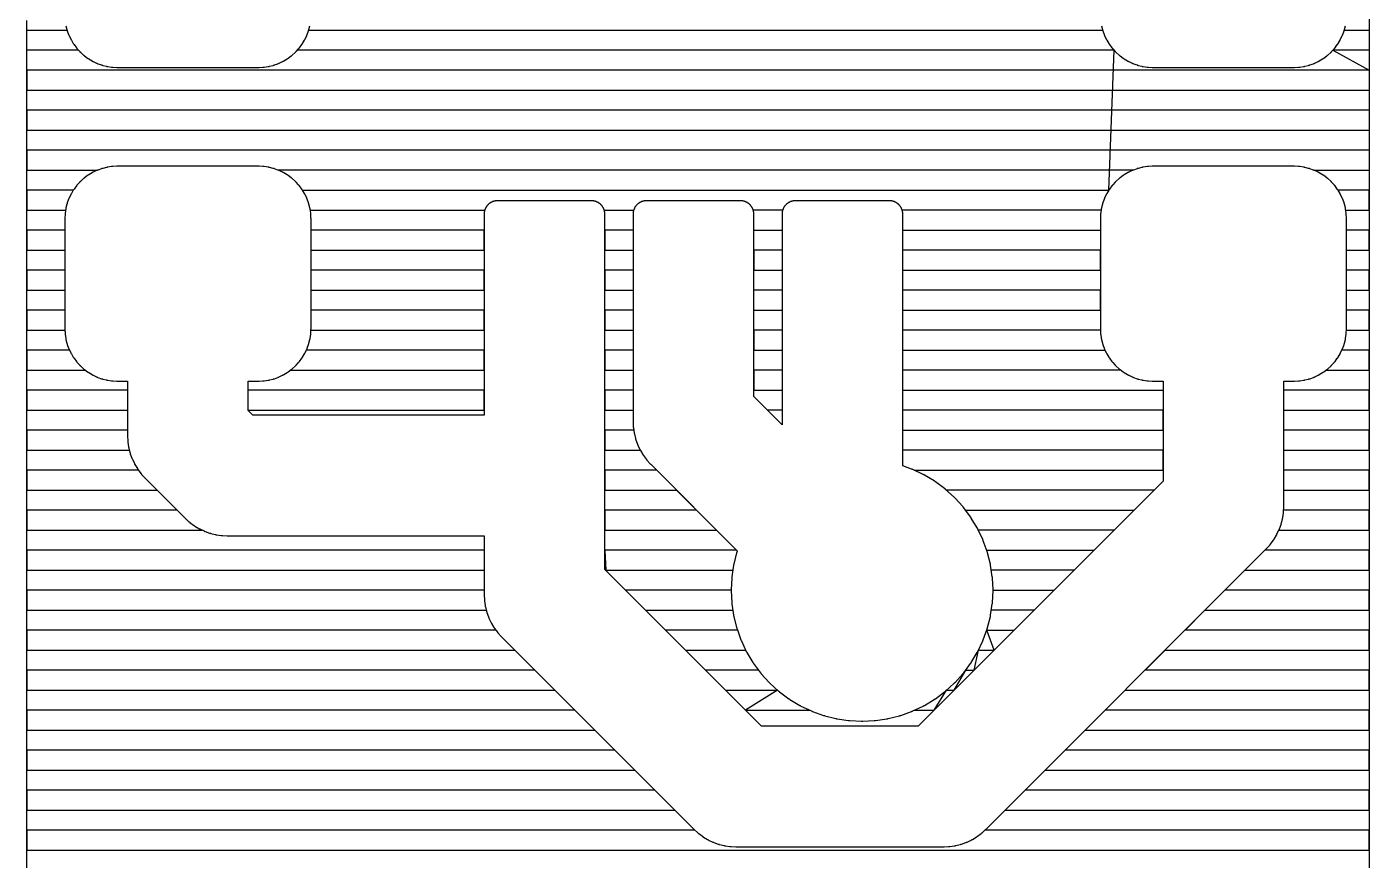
# Model space of a CAD drawing. Header units: metres. Extents: x 141.3 to 191.2, y -114.6 to -61.8.
# Drawn here: x 150.61 to 159.17, y -95.92 to -90.61 of the extents above; entities that cross this region are included whole.
import ezdxf

# ---------------------------------------------------------------- set-up
doc = ezdxf.new("R2010")
doc.units = ezdxf.units.M

msp = doc.modelspace()

# ---------------------------------------------------------------- linework, layer by layer
for points in [[(159.1713, -86.4987), (159.1713, -96.7587)], [(150.6108, -96.7587), (150.6108, -90.5712)], [(159.0125, -90.6335), (159.1713, -90.6335), (159.1713, -90.761), (158.9398, -90.761), (159.1713, -90.8885), (150.6108, -90.8885), (150.6108, -91.016), (159.1713, -91.016), (159.1713, -91.1435), (150.6108, -91.1435), (150.6108, -91.271), (159.1713, -91.271), (159.1713, -91.3985), (150.6108, -91.3985), (150.6108, -91.526), (151.0611, -91.526)], [(150.6108, -90.6335), (150.8675, -90.6335)], [(150.8604, -90.6054), (150.8663, -90.6292), (150.8668, -90.6312), (150.8674, -90.6332), (150.8681, -90.6352), (150.8687, -90.6372), (150.877, -90.6603), (150.8777, -90.6623), (150.8785, -90.6642), (150.8793, -90.6661), (150.8802, -90.668), (150.8907, -90.6902), (150.8916, -90.6921), (150.8926, -90.6939), (150.8936, -90.6957), (150.8946, -90.6975), (150.9072, -90.7186), (150.9083, -90.7204), (150.9095, -90.7221), (150.9106, -90.7238), (150.9119, -90.7255), (150.9265, -90.7452), (150.9277, -90.7469), (150.929, -90.7485), (150.9304, -90.7501), (150.9318, -90.7517), (150.9482, -90.7699), (150.9497, -90.7714), (150.9511, -90.7729), (150.9526, -90.7743), (150.9541, -90.7758), (150.9723, -90.7922), (150.9739, -90.7936), (150.9755, -90.795), (150.9771, -90.7963), (150.9788, -90.7975), (150.9985, -90.8121), (151.0002, -90.8134), (151.0019, -90.8145), (151.0036, -90.8157), (151.0054, -90.8168), (151.0265, -90.8294), (151.0283, -90.8304), (151.0301, -90.8314), (151.0319, -90.8324), (151.0338, -90.8333), (151.056, -90.8438), (151.0579, -90.8447), (151.0598, -90.8455), (151.0617, -90.8463), (151.0637, -90.847), (151.0868, -90.8553), (151.0868, -90.8553), (151.0886, -90.8559), (151.0907, -90.8565), (151.0927, -90.8571), (151.0948, -90.8577), (151.1186, -90.8636), (151.1206, -90.8641), (151.1226, -90.8646), (151.1247, -90.8649), (151.1268, -90.8653), (151.151, -90.8689), (151.1531, -90.8692), (151.1552, -90.8694), (151.1572, -90.8696), (151.1593, -90.8697), (151.1838, -90.8709), (151.1859, -90.871), (151.188, -90.871), (152.088, -90.871), (152.0901, -90.871), (152.0922, -90.8709), (152.1167, -90.8697), (152.1188, -90.8696), (152.1208, -90.8694), (152.1229, -90.8692), (152.125, -90.8689), (152.1492, -90.8653), (152.1513, -90.8649), (152.1534, -90.8646), (152.1554, -90.8641), (152.1574, -90.8636), (152.1812, -90.8577), (152.1832, -90.8572), (152.1852, -90.8566), (152.1872, -90.8559), (152.1892, -90.8553), (152.2123, -90.847), (152.2143, -90.8463), (152.2162, -90.8455), (152.2181, -90.8447), (152.22, -90.8438), (152.2422, -90.8333), (152.2441, -90.8324), (152.2459, -90.8314), (152.2477, -90.8304), (152.2495, -90.8294), (152.2706, -90.8168), (152.2724, -90.8157), (152.2741, -90.8145), (152.2758, -90.8134), (152.2775, -90.8121), (152.2972, -90.7975), (152.2989, -90.7963), (152.3005, -90.795), (152.3021, -90.7936), (152.3037, -90.7922), (152.3219, -90.7758), (152.3234, -90.7743), (152.3249, -90.7729), (152.3263, -90.7714), (152.3278, -90.7699), (152.3442, -90.7517), (152.3456, -90.7501), (152.347, -90.7485), (152.3483, -90.7469), (152.3495, -90.7452), (152.3641, -90.7255), (152.3654, -90.7238), (152.3665, -90.7221), (152.3677, -90.7204), (152.3688, -90.7186), (152.3814, -90.6975), (152.3824, -90.6957), (152.3834, -90.6939), (152.3844, -90.6921), (152.3853, -90.6902), (152.3958, -90.668), (152.3967, -90.6661), (152.3975, -90.6642), (152.3983, -90.6623), (152.399, -90.6603), (152.4073, -90.6372), (152.4073, -90.6372), (152.4079, -90.6354), (152.4085, -90.6333), (152.4091, -90.6313), (152.4097, -90.6292), (152.4156, -90.6054)], [(152.4085, -90.6335), (157.4715, -90.6335)], [(157.4644, -90.6054), (157.4703, -90.6292), (157.4708, -90.6312), (157.4714, -90.6332), (157.4721, -90.6352), (157.4727, -90.6372), (157.481, -90.6603), (157.4817, -90.6623), (157.4825, -90.6642), (157.4833, -90.6661), (157.4842, -90.668), (157.4947, -90.6902), (157.4956, -90.6921), (157.4966, -90.6939), (157.4976, -90.6957), (157.4986, -90.6975), (157.5112, -90.7186), (157.5123, -90.7204), (157.5135, -90.7221), (157.5146, -90.7238), (157.5159, -90.7255), (157.5305, -90.7452), (157.5317, -90.7469), (157.533, -90.7485), (157.5344, -90.7501), (157.5358, -90.7517), (157.5522, -90.7699), (157.5537, -90.7714), (157.5551, -90.7729), (157.5566, -90.7743), (157.5581, -90.7758), (157.5763, -90.7922), (157.5779, -90.7936), (157.5795, -90.795), (157.5811, -90.7963), (157.5828, -90.7975), (157.6025, -90.8121), (157.6042, -90.8134), (157.6059, -90.8145), (157.6076, -90.8157), (157.6094, -90.8168), (157.6305, -90.8294), (157.6323, -90.8304), (157.6341, -90.8314), (157.6359, -90.8324), (157.6378, -90.8333), (157.66, -90.8438), (157.6619, -90.8447), (157.6638, -90.8455), (157.6657, -90.8463), (157.6677, -90.847), (157.6908, -90.8553), (157.6908, -90.8553), (157.6926, -90.8559), (157.6947, -90.8565), (157.6967, -90.8571), (157.6988, -90.8577), (157.7226, -90.8636), (157.7246, -90.8641), (157.7266, -90.8646), (157.7287, -90.8649), (157.7308, -90.8653), (157.755, -90.8689), (157.7571, -90.8692), (157.7592, -90.8694), (157.7612, -90.8696), (157.7633, -90.8697), (157.7878, -90.8709), (157.7899, -90.871), (157.792, -90.871), (158.692, -90.871), (158.6941, -90.871), (158.6962, -90.8709), (158.7207, -90.8697), (158.7228, -90.8696), (158.7248, -90.8694), (158.7269, -90.8692), (158.729, -90.8689), (158.7532, -90.8653), (158.7553, -90.8649), (158.7574, -90.8646), (158.7594, -90.8641), (158.7614, -90.8636), (158.7852, -90.8577), (158.7872, -90.8572), (158.7892, -90.8566), (158.7912, -90.8559), (158.7932, -90.8553), (158.8163, -90.847), (158.8183, -90.8463), (158.8202, -90.8455), (158.8221, -90.8447), (158.824, -90.8438), (158.8462, -90.8333), (158.8481, -90.8324), (158.8499, -90.8314), (158.8517, -90.8304), (158.8535, -90.8294), (158.8746, -90.8168), (158.8764, -90.8157), (158.8781, -90.8145), (158.8798, -90.8134), (158.8815, -90.8121), (158.9012, -90.7975), (158.9029, -90.7963), (158.9045, -90.795), (158.9061, -90.7936), (158.9077, -90.7922), (158.9259, -90.7758), (158.9274, -90.7743), (158.9289, -90.7729), (158.9303, -90.7714), (158.9318, -90.7699), (158.9482, -90.7517), (158.9496, -90.7501), (158.951, -90.7485), (158.9523, -90.7469), (158.9535, -90.7452), (158.9681, -90.7255), (158.9694, -90.7238), (158.9705, -90.7221), (158.9717, -90.7204), (158.9728, -90.7186), (158.9854, -90.6975), (158.9864, -90.6957), (158.9874, -90.6939), (158.9884, -90.6921), (158.9893, -90.6902), (158.9998, -90.668), (159.0007, -90.6661), (159.0015, -90.6642), (159.0023, -90.6623), (159.003, -90.6603), (159.0113, -90.6372), (159.0113, -90.6372), (159.0119, -90.6354), (159.0125, -90.6333), (159.0131, -90.6313), (159.0137, -90.6292), (159.0196, -90.6054)], [(150.9402, -90.761), (150.6108, -90.761)], [(152.3688, -91.6535), (157.5112, -91.6535), (157.5442, -90.761), (152.3358, -90.761)], [(150.853, -91.9085), (150.6108, -91.9085), (150.6108, -92.036), (150.853, -92.036), (150.853, -92.1635), (150.6108, -92.1635), (150.6108, -92.291), (150.853, -92.291), (150.853, -92.4185), (150.6108, -92.4185), (150.6108, -92.546), (150.8534, -92.546), (150.8543, -92.5647), (150.8544, -92.5668), (150.8546, -92.5688), (150.8548, -92.5709), (150.8551, -92.573), (150.8587, -92.5972), (150.8591, -92.5993), (150.8594, -92.6014), (150.8599, -92.6034), (150.8604, -92.6054), (150.8663, -92.6292), (150.8668, -92.6312), (150.8674, -92.6332), (150.8681, -92.6352), (150.8687, -92.6372), (150.877, -92.6603), (150.8777, -92.6623), (150.8785, -92.6642), (150.8793, -92.6661), (150.8802, -92.668), (150.8907, -92.6902), (150.8916, -92.6921), (150.8926, -92.6939), (150.8936, -92.6957), (150.8946, -92.6975), (150.9072, -92.7186), (150.9083, -92.7204), (150.9095, -92.7221), (150.9106, -92.7238), (150.9119, -92.7255), (150.9265, -92.7452), (150.9277, -92.7469), (150.929, -92.7485), (150.9304, -92.7501), (150.9318, -92.7517), (150.9482, -92.7699), (150.9497, -92.7714), (150.9511, -92.7729), (150.9526, -92.7743), (150.9541, -92.7758), (150.9723, -92.7922), (150.9739, -92.7936), (150.9755, -92.795), (150.9771, -92.7963), (150.9788, -92.7975), (150.9985, -92.8121), (151.0002, -92.8134), (151.0019, -92.8145), (151.0036, -92.8157), (151.0054, -92.8168), (151.0265, -92.8294), (151.0283, -92.8304), (151.0301, -92.8314), (151.0319, -92.8324), (151.0338, -92.8333), (151.056, -92.8438), (151.0579, -92.8447), (151.0598, -92.8455), (151.0617, -92.8463), (151.0637, -92.847), (151.0868, -92.8553), (151.0868, -92.8553), (151.0886, -92.8559), (151.0907, -92.8565), (151.0927, -92.8571), (151.0948, -92.8577), (151.1186, -92.8636), (151.1206, -92.8641), (151.1226, -92.8646), (151.1247, -92.8649), (151.1268, -92.8653), (151.151, -92.8689), (151.1531, -92.8692), (151.1552, -92.8694), (151.1572, -92.8696), (151.1593, -92.8697), (151.1838, -92.8709), (151.1859, -92.871), (151.188, -92.871), (151.2528, -92.871), (151.2528, -93.218), (151.2529, -93.2201), (151.253, -93.2222), (151.2544, -93.2516), (151.2545, -93.2537), (151.2547, -93.2558), (151.2549, -93.2578), (151.2552, -93.2599), (151.2595, -93.289), (151.2599, -93.2911), (151.2603, -93.2931), (151.2607, -93.2952), (151.2612, -93.2972), (151.2683, -93.3258), (151.2689, -93.3278), (151.2694, -93.3298), (151.2701, -93.3318), (151.2707, -93.3338), (151.2807, -93.3615), (151.2814, -93.3635), (151.2822, -93.3654), (151.283, -93.3673), (151.2839, -93.3692), (151.2965, -93.3958), (151.2974, -93.3977), (151.2983, -93.3996), (151.2993, -93.4014), (151.3004, -93.4032), (151.3155, -93.4285), (151.3166, -93.4302), (151.3178, -93.432), (151.3189, -93.4337), (151.3202, -93.4354), (151.3377, -93.459), (151.339, -93.4607), (151.3403, -93.4623), (151.3416, -93.4639), (151.343, -93.4655), (151.3628, -93.4873), (151.3642, -93.4888), (151.3657, -93.4903), (151.6197, -93.7443), (151.6212, -93.7458), (151.6227, -93.7472), (151.6445, -93.767), (151.6461, -93.7684), (151.6477, -93.7697), (151.6493, -93.771), (151.651, -93.7723), (151.6746, -93.7898), (151.6763, -93.7911), (151.678, -93.7922), (151.6798, -93.7934), (151.6815, -93.7945), (151.7068, -93.8096), (151.7086, -93.8107), (151.7104, -93.8117), (151.7123, -93.8126), (151.7142, -93.8135), (151.7408, -93.8261), (151.7427, -93.827), (151.7446, -93.8278), (151.7465, -93.8286), (151.7485, -93.8293), (151.7762, -93.8393), (151.7762, -93.8393), (151.7764, -93.8393), (151.7783, -93.84), (151.7803, -93.8406), (151.7822, -93.8412), (151.7842, -93.8417), (151.8128, -93.8488), (151.8148, -93.8493), (151.8169, -93.8497), (151.8189, -93.8501), (151.821, -93.8505), (151.8501, -93.8548), (151.8522, -93.8551), (151.8542, -93.8553), (151.8563, -93.8555), (151.8584, -93.8556), (151.8878, -93.857), (151.8899, -93.8571), (151.892, -93.8571), (153.5268, -93.8571), (153.5268, -94.2305), (153.5269, -94.2326), (153.527, -94.2347), (153.5284, -94.2641), (153.5285, -94.2662), (153.5287, -94.2683), (153.5289, -94.2703), (153.5292, -94.2724), (153.5335, -94.3016), (153.5339, -94.3036), (153.5343, -94.3057), (153.5347, -94.3077), (153.5352, -94.3097), (153.5423, -94.3383), (153.5429, -94.3403), (153.5434, -94.3423), (153.5441, -94.3443), (153.5447, -94.3463), (153.5547, -94.374), (153.5554, -94.376), (153.5562, -94.3779), (153.557, -94.3798), (153.5579, -94.3817), (153.5705, -94.4084), (153.5714, -94.4102), (153.5723, -94.4121), (153.5733, -94.4139), (153.5744, -94.4157), (153.5895, -94.441), (153.5906, -94.4428), (153.5918, -94.4445), (153.5929, -94.4462), (153.5942, -94.4479), (153.6117, -94.4716), (153.613, -94.4732), (153.6143, -94.4749), (153.6156, -94.4765), (153.617, -94.478), (153.6368, -94.4998), (153.6382, -94.5014), (153.6397, -94.5029), (154.8641, -95.7273), (154.8656, -95.7288), (154.8672, -95.7302), (154.889, -95.75), (154.8905, -95.7514), (154.8921, -95.7527), (154.8938, -95.754), (154.8954, -95.7553), (154.9191, -95.7728), (154.9208, -95.7741), (154.9225, -95.7752), (154.9242, -95.7764), (154.926, -95.7775), (154.9513, -95.7926), (154.9531, -95.7937), (154.9549, -95.7947), (154.9568, -95.7956), (154.9586, -95.7965), (154.9853, -95.8091), (154.9872, -95.81), (154.9891, -95.8108), (154.991, -95.8116), (154.993, -95.8123), (155.0207, -95.8223), (155.0207, -95.8223), (155.0225, -95.8229), (155.0246, -95.8235), (155.0266, -95.8241), (155.0287, -95.8247), (155.0573, -95.8318), (155.0593, -95.8323), (155.0613, -95.8327), (155.0634, -95.8331), (155.0654, -95.8335), (155.0946, -95.8378), (155.0967, -95.8381), (155.0987, -95.8383), (155.1008, -95.8385), (155.1029, -95.8386), (155.1323, -95.84), (155.1344, -95.8401), (155.1365, -95.8401), (156.4557, -95.8401), (156.4578, -95.8401), (156.4599, -95.84), (156.4893, -95.8386), (156.4914, -95.8385), (156.4934, -95.8383), (156.4955, -95.8381), (156.4976, -95.8378), (156.5267, -95.8335), (156.5288, -95.8331), (156.5308, -95.8327), (156.5329, -95.8323), (156.5349, -95.8318), (156.5635, -95.8247), (156.5655, -95.8241), (156.5675, -95.8236), (156.5695, -95.8229), (156.5714, -95.8223), (156.5992, -95.8123), (156.6011, -95.8116), (156.6031, -95.8108), (156.605, -95.81), (156.6069, -95.8091), (156.6335, -95.7965), (156.6354, -95.7956), (156.6372, -95.7947), (156.6391, -95.7937), (156.6409, -95.7926), (156.6661, -95.7775), (156.6679, -95.7764), (156.6697, -95.7752), (156.6714, -95.7741), (156.6731, -95.7728), (156.6967, -95.7553), (156.6984, -95.754), (156.7, -95.7527), (156.7016, -95.7514), (156.7032, -95.75), (156.725, -95.7302), (156.7265, -95.7288), (156.728, -95.7273), (158.5143, -93.941), (158.5158, -93.9395), (158.5172, -93.938), (158.537, -93.9162), (158.5384, -93.9146), (158.5397, -93.913), (158.541, -93.9114), (158.5423, -93.9097), (158.5598, -93.8861), (158.5611, -93.8844), (158.5622, -93.8827), (158.5634, -93.8809), (158.5645, -93.8791), (158.5796, -93.8539), (158.5807, -93.8521), (158.5817, -93.8502), (158.5826, -93.8484), (158.5835, -93.8465), (158.5961, -93.8199), (158.597, -93.818), (158.5978, -93.8161), (158.5986, -93.8141), (158.5993, -93.8122), (158.6093, -93.7844), (158.6093, -93.7844), (158.6093, -93.7843), (158.61, -93.7824), (158.6106, -93.7804), (158.6112, -93.7784), (158.6117, -93.7765), (158.6188, -93.7479), (158.6193, -93.7459), (158.6197, -93.7438), (158.6201, -93.7418), (158.6205, -93.7397), (158.6248, -93.7106), (158.6251, -93.7085), (158.6253, -93.7064), (158.6255, -93.7044), (158.6256, -93.7023), (158.627, -93.6729), (158.6271, -93.6708), (158.6271, -93.6687), (158.6271, -92.871), (158.692, -92.871), (158.6941, -92.871), (158.6962, -92.8709), (158.7207, -92.8697), (158.7228, -92.8696), (158.7248, -92.8694), (158.7269, -92.8692), (158.729, -92.8689), (158.7532, -92.8653), (158.7553, -92.8649), (158.7574, -92.8646), (158.7594, -92.8641), (158.7614, -92.8636), (158.7852, -92.8577), (158.7872, -92.8572), (158.7892, -92.8566), (158.7912, -92.8559), (158.7932, -92.8553), (158.8163, -92.847), (158.8183, -92.8463), (158.8202, -92.8455), (158.8221, -92.8447), (158.824, -92.8438), (158.8462, -92.8333), (158.8481, -92.8324), (158.8499, -92.8314), (158.8517, -92.8304), (158.8535, -92.8294), (158.8746, -92.8168), (158.8764, -92.8157), (158.8781, -92.8145), (158.8798, -92.8134), (158.8815, -92.8121), (158.9012, -92.7975), (158.9029, -92.7963), (158.9045, -92.795), (158.9061, -92.7936), (158.9077, -92.7922), (158.9259, -92.7758), (158.9274, -92.7743), (158.9289, -92.7729), (158.9303, -92.7714), (158.9318, -92.7699), (158.9482, -92.7517), (158.9496, -92.7501), (158.951, -92.7485), (158.9523, -92.7469), (158.9535, -92.7452), (158.9681, -92.7255), (158.9694, -92.7238), (158.9705, -92.7221), (158.9717, -92.7204), (158.9728, -92.7186), (158.9854, -92.6975), (158.9864, -92.6957), (158.9874, -92.6939), (158.9884, -92.6921), (158.9893, -92.6902), (158.9998, -92.668), (159.0007, -92.6661), (159.0015, -92.6642), (159.0023, -92.6623), (159.003, -92.6603), (159.0113, -92.6372), (159.0113, -92.6372), (159.0119, -92.6354), (159.0125, -92.6333), (159.0131, -92.6313), (159.0137, -92.6292), (159.0196, -92.6054), (159.0201, -92.6034), (159.0206, -92.6014), (159.0209, -92.5993), (159.0213, -92.5972), (159.0249, -92.573), (159.0252, -92.5709), (159.0254, -92.5688), (159.0256, -92.5668), (159.0257, -92.5647), (159.0269, -92.5402), (159.027, -92.5381), (159.027, -92.536), (159.027, -91.836), (159.027, -91.8339), (159.0269, -91.8318), (159.0257, -91.8073), (159.0256, -91.8052), (159.0254, -91.8032), (159.0252, -91.8011), (159.0249, -91.799), (159.0213, -91.7748), (159.0209, -91.7727), (159.0206, -91.7706), (159.0201, -91.7686), (159.0196, -91.7666), (159.0137, -91.7428), (159.0132, -91.7408), (159.0126, -91.7388), (159.0119, -91.7368), (159.0113, -91.7348), (159.003, -91.7117), (159.0023, -91.7097), (159.0015, -91.7078), (159.0007, -91.7059), (158.9998, -91.704), (158.9893, -91.6818), (158.9884, -91.6799), (158.9874, -91.6781), (158.9864, -91.6763), (158.9854, -91.6745), (158.9728, -91.6534), (158.9717, -91.6516), (158.9705, -91.6499), (158.9694, -91.6482), (158.9681, -91.6465), (158.9535, -91.6268), (158.9523, -91.6251), (158.951, -91.6235), (158.9496, -91.6219), (158.9482, -91.6203), (158.9318, -91.6021), (158.9303, -91.6006), (158.9289, -91.5991), (158.9274, -91.5977), (158.9259, -91.5962), (158.9077, -91.5798), (158.9061, -91.5784), (158.9045, -91.577), (158.9029, -91.5757), (158.9012, -91.5745), (158.8815, -91.5599), (158.8798, -91.5586), (158.8781, -91.5575), (158.8764, -91.5563), (158.8746, -91.5552), (158.8535, -91.5426), (158.8517, -91.5416), (158.8499, -91.5406), (158.8481, -91.5396), (158.8462, -91.5387), (158.824, -91.5282), (158.8221, -91.5273), (158.8202, -91.5265), (158.8183, -91.5257), (158.8163, -91.525), (158.7932, -91.5167), (158.7932, -91.5167), (158.7914, -91.5161), (158.7893, -91.5155), (158.7873, -91.5149), (158.7852, -91.5143), (158.7614, -91.5084), (158.7594, -91.5079), (158.7574, -91.5074), (158.7553, -91.5071), (158.7532, -91.5067), (158.729, -91.5031), (158.7269, -91.5028), (158.7248, -91.5026), (158.7228, -91.5024), (158.7207, -91.5023), (158.6962, -91.5011), (158.6941, -91.501), (158.692, -91.501), (157.792, -91.501), (157.7899, -91.501), (157.7878, -91.5011), (157.7633, -91.5023), (157.7612, -91.5024), (157.7592, -91.5026), (157.7571, -91.5028), (157.755, -91.5031), (157.7308, -91.5067), (157.7287, -91.5071), (157.7266, -91.5074), (157.7246, -91.5079), (157.7226, -91.5084), (157.6988, -91.5143), (157.6968, -91.5148), (157.6948, -91.5154), (157.6928, -91.5161), (157.6908, -91.5167), (157.6677, -91.525), (157.6657, -91.5257), (157.6638, -91.5265), (157.6619, -91.5273), (157.66, -91.5282), (157.6378, -91.5387), (157.6359, -91.5396), (157.6341, -91.5406), (157.6323, -91.5416), (157.6305, -91.5426), (157.6094, -91.5552), (157.6076, -91.5563), (157.6059, -91.5575), (157.6042, -91.5586), (157.6025, -91.5599), (157.5828, -91.5745), (157.5811, -91.5757), (157.5795, -91.577), (157.5779, -91.5784), (157.5763, -91.5798), (157.5581, -91.5962), (157.5566, -91.5977), (157.5551, -91.5991), (157.5537, -91.6006), (157.5522, -91.6021), (157.5358, -91.6203), (157.5344, -91.6219), (157.533, -91.6235), (157.5317, -91.6251), (157.5305, -91.6268), (157.5159, -91.6465), (157.5146, -91.6482), (157.5135, -91.6499), (157.5123, -91.6516), (157.5112, -91.6534), (157.4986, -91.6745), (157.4976, -91.6763), (157.4966, -91.6781), (157.4956, -91.6799), (157.4947, -91.6818), (157.4842, -91.704), (157.4833, -91.7059), (157.4825, -91.7078), (157.4817, -91.7097), (157.481, -91.7117), (157.4727, -91.7348), (157.4727, -91.7348), (157.4727, -91.735), (157.472, -91.7369), (157.4714, -91.7388), (157.4708, -91.7408), (157.4703, -91.7428), (157.4644, -91.7666), (157.4639, -91.7686), (157.4634, -91.7706), (157.4631, -91.7727), (157.4627, -91.7748), (157.4591, -91.799), (157.4588, -91.8011), (157.4586, -91.8032), (157.4584, -91.8052), (157.4583, -91.8073), (157.4571, -91.8318), (157.457, -91.8339), (157.457, -91.836), (157.457, -92.536), (157.457, -92.5381), (157.4571, -92.5402), (157.4583, -92.5647), (157.4584, -92.5668), (157.4586, -92.5688), (157.4588, -92.5709), (157.4591, -92.573), (157.4627, -92.5972), (157.4631, -92.5993), (157.4634, -92.6014), (157.4639, -92.6034), (157.4644, -92.6054), (157.4703, -92.6292), (157.4708, -92.6312), (157.4714, -92.6332), (157.4721, -92.6352), (157.4727, -92.6372), (157.481, -92.6603), (157.4817, -92.6623), (157.4825, -92.6642), (157.4833, -92.6661), (157.4842, -92.668), (157.4947, -92.6902), (157.4956, -92.6921), (157.4966, -92.6939), (157.4976, -92.6957), (157.4986, -92.6975), (157.5112, -92.7186), (157.5123, -92.7204), (157.5135, -92.7221), (157.5146, -92.7238), (157.5159, -92.7255), (157.5305, -92.7452), (157.5317, -92.7469), (157.533, -92.7485), (157.5344, -92.7501), (157.5358, -92.7517), (157.5522, -92.7699), (157.5537, -92.7714), (157.5551, -92.7729), (157.5566, -92.7743), (157.5581, -92.7758), (157.5763, -92.7922), (157.5779, -92.7936), (157.5795, -92.795), (157.5811, -92.7963), (157.5828, -92.7975), (157.6025, -92.8121), (157.6042, -92.8134), (157.6059, -92.8145), (157.6076, -92.8157), (157.6094, -92.8168), (157.6305, -92.8294), (157.6323, -92.8304), (157.6341, -92.8314), (157.6359, -92.8324), (157.6378, -92.8333), (157.66, -92.8438), (157.6619, -92.8447), (157.6638, -92.8455), (157.6657, -92.8463), (157.6677, -92.847), (157.6908, -92.8553), (157.6908, -92.8553), (157.6926, -92.8559), (157.6947, -92.8565), (157.6967, -92.8571), (157.6988, -92.8577), (157.7226, -92.8636), (157.7246, -92.8641), (157.7266, -92.8646), (157.7287, -92.8649), (157.7308, -92.8653), (157.755, -92.8689), (157.7571, -92.8692), (157.7592, -92.8694), (157.7612, -92.8696), (157.7633, -92.8697), (157.7878, -92.8709), (157.7899, -92.871), (157.792, -92.871), (157.8568, -92.871), (157.8568, -93.5091), (156.2961, -95.0699), (155.296, -95.0699), (154.2971, -94.071), (154.2971, -92.406), (154.2971, -92.4039), (154.297, -92.4018), (154.297, -92.4009), (154.297, -91.806), (154.297, -91.8039), (154.2969, -91.8018), (154.2968, -91.7997), (154.2966, -91.7977), (154.2964, -91.7956), (154.2961, -91.7935), (154.2957, -91.7915), (154.2954, -91.7894), (154.2949, -91.7874), (154.2945, -91.7853), (154.2939, -91.7833), (154.2933, -91.7813), (154.2927, -91.7793), (154.292, -91.7774), (154.2913, -91.7754), (154.2905, -91.7735), (154.2897, -91.7716), (154.2888, -91.7697), (154.2879, -91.7678), (154.287, -91.7659), (154.286, -91.7641), (154.2849, -91.7623), (154.2838, -91.7605), (154.2827, -91.7588), (154.2815, -91.7571), (154.2803, -91.7554), (154.279, -91.7537), (154.2777, -91.7521), (154.2764, -91.7505), (154.275, -91.7489), (154.2736, -91.7474), (154.2721, -91.7459), (154.2706, -91.7444), (154.2691, -91.743), (154.2675, -91.7416), (154.2659, -91.7403), (154.2643, -91.739), (154.2626, -91.7377), (154.2609, -91.7365), (154.2592, -91.7353), (154.2575, -91.7342), (154.2557, -91.7331), (154.2539, -91.732), (154.2521, -91.731), (154.2502, -91.7301), (154.2483, -91.7292), (154.2464, -91.7283), (154.2445, -91.7275), (154.2426, -91.7267), (154.2406, -91.726), (154.2387, -91.7253), (154.2367, -91.7247), (154.2347, -91.7241), (154.2327, -91.7235), (154.2306, -91.7231), (154.2286, -91.7226), (154.2265, -91.7223), (154.2245, -91.7219), (154.2224, -91.7216), (154.2203, -91.7214), (154.2183, -91.7212), (154.2162, -91.7211), (154.2141, -91.721), (154.212, -91.721), (153.612, -91.721), (153.6099, -91.721), (153.6078, -91.7211), (153.6057, -91.7212), (153.6037, -91.7214), (153.6016, -91.7216), (153.5995, -91.7219), (153.5975, -91.7223), (153.5954, -91.7226), (153.5934, -91.7231), (153.5913, -91.7235), (153.5893, -91.7241), (153.5873, -91.7247), (153.5853, -91.7253), (153.5834, -91.726), (153.5814, -91.7267), (153.5795, -91.7275), (153.5776, -91.7283), (153.5757, -91.7292), (153.5738, -91.7301), (153.5719, -91.731), (153.5701, -91.732), (153.5683, -91.7331), (153.5665, -91.7342), (153.5648, -91.7353), (153.5631, -91.7365), (153.5614, -91.7377), (153.5597, -91.739), (153.5581, -91.7403), (153.5565, -91.7416), (153.5549, -91.743), (153.5534, -91.7444), (153.5519, -91.7459), (153.5504, -91.7474), (153.549, -91.7489), (153.5476, -91.7505), (153.5463, -91.7521), (153.545, -91.7537), (153.5437, -91.7554), (153.5425, -91.7571), (153.5413, -91.7588), (153.5402, -91.7605), (153.5391, -91.7623), (153.538, -91.7641), (153.537, -91.7659), (153.5361, -91.7678), (153.5352, -91.7697), (153.5343, -91.7716), (153.5335, -91.7735), (153.5327, -91.7754), (153.532, -91.7774), (153.5313, -91.7793), (153.5307, -91.7813), (153.5301, -91.7833), (153.5295, -91.7853), (153.5291, -91.7874), (153.5286, -91.7894), (153.5283, -91.7915), (153.5279, -91.7935), (153.5276, -91.7956), (153.5274, -91.7977), (153.5272, -91.7997), (153.5271, -91.8018), (153.527, -91.8039), (153.527, -91.806), (153.527, -92.4009), (153.527, -92.4018), (153.5269, -92.4039), (153.5268, -92.406), (153.5268, -93.0869), (152.0515, -93.0869), (152.0231, -93.0585), (152.0231, -92.871), (152.088, -92.871), (152.0901, -92.871), (152.0922, -92.8709), (152.1167, -92.8697), (152.1188, -92.8696), (152.1208, -92.8694), (152.1229, -92.8692), (152.125, -92.8689), (152.1492, -92.8653), (152.1513, -92.8649), (152.1534, -92.8646), (152.1554, -92.8641), (152.1574, -92.8636), (152.1812, -92.8577), (152.1832, -92.8572), (152.1852, -92.8566), (152.1872, -92.8559), (152.1892, -92.8553), (152.2123, -92.847), (152.2143, -92.8463), (152.2162, -92.8455), (152.2181, -92.8447), (152.22, -92.8438), (152.2422, -92.8333), (152.2441, -92.8324), (152.2459, -92.8314), (152.2477, -92.8304), (152.2495, -92.8294), (152.2706, -92.8168), (152.2724, -92.8157), (152.2741, -92.8145), (152.2758, -92.8134), (152.2775, -92.8121), (152.2972, -92.7975), (152.2989, -92.7963), (152.3005, -92.795), (152.3021, -92.7936), (152.3037, -92.7922), (152.3219, -92.7758), (152.3234, -92.7743), (152.3249, -92.7729), (152.3263, -92.7714), (152.3278, -92.7699), (152.3442, -92.7517), (152.3456, -92.7501), (152.347, -92.7485), (152.3483, -92.7469), (152.3495, -92.7452), (152.3641, -92.7255), (152.3654, -92.7238), (152.3665, -92.7221), (152.3677, -92.7204), (152.3688, -92.7186), (152.3814, -92.6975), (152.3824, -92.6957), (152.3834, -92.6939), (152.3844, -92.6921), (152.3853, -92.6902), (152.3958, -92.668), (152.3967, -92.6661), (152.3975, -92.6642), (152.3983, -92.6623), (152.399, -92.6603), (152.4073, -92.6372), (152.4073, -92.6372), (152.4079, -92.6354), (152.4085, -92.6333), (152.4091, -92.6313), (152.4097, -92.6292), (152.4156, -92.6054), (152.4161, -92.6034), (152.4166, -92.6014), (152.4169, -92.5993), (152.4173, -92.5972), (152.4209, -92.573), (152.4212, -92.5709), (152.4214, -92.5688), (152.4216, -92.5668), (152.4217, -92.5647), (152.4229, -92.5402), (152.423, -92.5381), (152.423, -92.536), (152.423, -91.836), (152.423, -91.8339), (152.4229, -91.8318), (152.4217, -91.8073), (152.4216, -91.8052), (152.4214, -91.8032), (152.4212, -91.8011), (152.4209, -91.799), (152.4173, -91.7748), (152.4169, -91.7727), (152.4166, -91.7706), (152.4161, -91.7686), (152.4156, -91.7666), (152.4097, -91.7428), (152.4092, -91.7408), (152.4086, -91.7388), (152.4079, -91.7368), (152.4073, -91.7348), (152.399, -91.7117), (152.3983, -91.7097), (152.3975, -91.7078), (152.3967, -91.7059), (152.3958, -91.704), (152.3853, -91.6818), (152.3844, -91.6799), (152.3834, -91.6781), (152.3824, -91.6763), (152.3814, -91.6745), (152.3688, -91.6534), (152.3677, -91.6516), (152.3665, -91.6499), (152.3654, -91.6482), (152.3641, -91.6465), (152.3495, -91.6268), (152.3483, -91.6251), (152.347, -91.6235), (152.3456, -91.6219), (152.3442, -91.6203), (152.3278, -91.6021), (152.3263, -91.6006), (152.3249, -91.5991), (152.3234, -91.5977), (152.3219, -91.5962), (152.3037, -91.5798), (152.3021, -91.5784), (152.3005, -91.577), (152.2989, -91.5757), (152.2972, -91.5745), (152.2775, -91.5599), (152.2758, -91.5586), (152.2741, -91.5575), (152.2724, -91.5563), (152.2706, -91.5552), (152.2495, -91.5426), (152.2477, -91.5416), (152.2459, -91.5406), (152.2441, -91.5396), (152.2422, -91.5387), (152.22, -91.5282), (152.2181, -91.5273), (152.2162, -91.5265), (152.2143, -91.5257), (152.2123, -91.525), (152.1892, -91.5167), (152.1892, -91.5167), (152.1874, -91.5161), (152.1853, -91.5155), (152.1833, -91.5149), (152.1812, -91.5143), (152.1574, -91.5084), (152.1554, -91.5079), (152.1534, -91.5074), (152.1513, -91.5071), (152.1492, -91.5067), (152.125, -91.5031), (152.1229, -91.5028), (152.1208, -91.5026), (152.1188, -91.5024), (152.1167, -91.5023), (152.0922, -91.5011), (152.0901, -91.501), (152.088, -91.501), (151.188, -91.501), (151.1859, -91.501), (151.1838, -91.5011), (151.1593, -91.5023), (151.1572, -91.5024), (151.1552, -91.5026), (151.1531, -91.5028), (151.151, -91.5031), (151.1268, -91.5067), (151.1247, -91.5071), (151.1226, -91.5074), (151.1206, -91.5079), (151.1186, -91.5084), (151.0948, -91.5143), (151.0928, -91.5148), (151.0908, -91.5154), (151.0888, -91.5161), (151.0868, -91.5167), (151.0637, -91.525), (151.0617, -91.5257), (151.0598, -91.5265), (151.0579, -91.5273), (151.056, -91.5282), (151.0338, -91.5387), (151.0319, -91.5396), (151.0301, -91.5406), (151.0283, -91.5416), (151.0265, -91.5426), (151.0054, -91.5552), (151.0036, -91.5563), (151.0019, -91.5575), (151.0002, -91.5586), (150.9985, -91.5599), (150.9788, -91.5745), (150.9771, -91.5757), (150.9755, -91.577), (150.9739, -91.5784), (150.9723, -91.5798), (150.9541, -91.5962), (150.9526, -91.5977), (150.9511, -91.5991), (150.9497, -91.6006), (150.9482, -91.6021), (150.9318, -91.6203), (150.9304, -91.6219), (150.929, -91.6235), (150.9277, -91.6251), (150.9265, -91.6268), (150.9119, -91.6465), (150.9106, -91.6482), (150.9095, -91.6499), (150.9083, -91.6516), (150.9072, -91.6534), (150.8946, -91.6745), (150.8936, -91.6763), (150.8926, -91.6781), (150.8916, -91.6799), (150.8907, -91.6818), (150.8802, -91.704), (150.8793, -91.7059), (150.8785, -91.7078), (150.8777, -91.7097), (150.877, -91.7117), (150.8687, -91.7348), (150.8687, -91.7348), (150.8681, -91.7366), (150.8675, -91.7387), (150.8669, -91.7407), (150.8663, -91.7428), (150.8604, -91.7666), (150.8599, -91.7686), (150.8594, -91.7706), (150.8591, -91.7727), (150.8587, -91.7748), (150.8551, -91.799), (150.8548, -91.8011), (150.8546, -91.8032), (150.8544, -91.8052), (150.8543, -91.8073), (150.8531, -91.8318), (150.853, -91.8339), (150.853, -91.836), (150.853, -92.536), (150.853, -92.5381), (150.8531, -92.5402), (150.8543, -92.5647)], [(157.6651, -91.526), (152.2149, -91.526)], [(158.8189, -91.526), (159.1713, -91.526)], [(150.9072, -91.6535), (150.6108, -91.6535), (150.6108, -91.781), (150.8578, -91.781)], [(159.0222, -91.781), (159.1713, -91.781), (159.1713, -91.6535), (158.9728, -91.6535)], [(154.4769, -92.4185), (154.2971, -92.4185), (154.2971, -92.546), (154.4769, -92.546), (154.4769, -92.6735), (154.2971, -92.6735), (154.2971, -92.801), (154.4769, -92.801), (154.4769, -92.9285), (154.2971, -92.9285), (154.2971, -93.056), (154.4769, -93.056), (154.4769, -93.1285), (154.4769, -93.1306), (154.477, -93.1327), (154.4784, -93.1621), (154.4785, -93.1642), (154.4787, -93.1663), (154.4789, -93.1683), (154.4792, -93.1704), (154.4835, -93.1995), (154.4839, -93.2016), (154.4843, -93.2036), (154.4847, -93.2057), (154.4852, -93.2077), (154.4923, -93.2363), (154.4929, -93.2383), (154.4934, -93.2403), (154.4941, -93.2423), (154.4947, -93.2443), (154.5047, -93.272), (154.5054, -93.274), (154.5062, -93.2759), (154.507, -93.2778), (154.5079, -93.2797), (154.5205, -93.3063), (154.5214, -93.3082), (154.5223, -93.3101), (154.5233, -93.3119), (154.5244, -93.3137), (154.5395, -93.339), (154.5406, -93.3407), (154.5418, -93.3425), (154.5429, -93.3442), (154.5442, -93.3459), (154.5617, -93.3695), (154.563, -93.3712), (154.5643, -93.3728), (154.5656, -93.3744), (154.567, -93.376), (154.5868, -93.3978), (154.5882, -93.3993), (154.5897, -93.4008), (155.1415, -93.9527), (155.1398, -93.9577), (155.1398, -93.9577), (155.1397, -93.9578), (155.139, -93.9597), (155.1384, -93.9617), (155.1379, -93.9637), (155.1373, -93.9656), (155.1195, -94.037), (155.119, -94.0391), (155.1185, -94.0411), (155.1182, -94.0432), (155.1178, -94.0452), (155.107, -94.118), (155.1068, -94.1201), (155.1065, -94.1222), (155.1063, -94.1242), (155.1062, -94.1263), (155.1026, -94.1998), (155.1025, -94.2019), (155.1025, -94.204), (155.1025, -94.2061), (155.1026, -94.2082), (155.1062, -94.2817), (155.1063, -94.2838), (155.1065, -94.2858), (155.1068, -94.2879), (155.107, -94.29), (155.1178, -94.3628), (155.1182, -94.3648), (155.1185, -94.3669), (155.119, -94.3689), (155.1195, -94.371), (155.1373, -94.4424), (155.1379, -94.4444), (155.1385, -94.4464), (155.1391, -94.4484), (155.1398, -94.4503), (155.1646, -94.5196), (155.1653, -94.5216), (155.1661, -94.5235), (155.1669, -94.5255), (155.1678, -94.5274), (155.1992, -94.5939), (155.2001, -94.5958), (155.2011, -94.5976), (155.2021, -94.5994), (155.2032, -94.6012), (155.241, -94.6644), (155.2421, -94.6662), (155.2432, -94.6679), (155.2444, -94.6696), (155.2456, -94.6713), (155.2895, -94.7304), (155.2907, -94.7321), (155.292, -94.7337), (155.2934, -94.7353), (155.2948, -94.7369), (155.3442, -94.7914), (155.3456, -94.7929), (155.3471, -94.7944), (155.3486, -94.7959), (155.3501, -94.7973), (155.4046, -94.8467), (155.4062, -94.8481), (155.4078, -94.8495), (155.4094, -94.8508), (155.4111, -94.852), (155.4702, -94.8959), (155.4719, -94.8971), (155.4736, -94.8983), (155.4753, -94.8994), (155.4771, -94.9005), (155.5403, -94.9383), (155.5421, -94.9394), (155.5439, -94.9404), (155.5457, -94.9414), (155.5476, -94.9423), (155.6141, -94.9737), (155.616, -94.9746), (155.618, -94.9754), (155.6199, -94.9762), (155.6219, -94.9769), (155.6912, -95.0017), (155.6912, -95.0017), (155.6913, -95.0018), (155.6932, -95.0025), (155.6952, -95.0031), (155.6972, -95.0036), (155.6991, -95.0042), (155.7705, -95.022), (155.7726, -95.0225), (155.7746, -95.023), (155.7767, -95.0233), (155.7787, -95.0237), (155.8515, -95.0345), (155.8536, -95.0347), (155.8557, -95.035), (155.8577, -95.0352), (155.8598, -95.0353), (155.9333, -95.0389), (155.9354, -95.039), (155.9375, -95.039), (155.9396, -95.039), (155.9417, -95.0389), (156.0152, -95.0353), (156.0173, -95.0352), (156.0193, -95.035), (156.0214, -95.0347), (156.0235, -95.0345), (156.0963, -95.0237), (156.0983, -95.0233), (156.1004, -95.023), (156.1024, -95.0225), (156.1045, -95.022), (156.1759, -95.0042), (156.1779, -95.0036), (156.1799, -95.003), (156.1819, -95.0024), (156.1838, -95.0017), (156.2531, -94.9769), (156.2551, -94.9762), (156.257, -94.9754), (156.259, -94.9746), (156.2609, -94.9737), (156.3274, -94.9423), (156.3293, -94.9414), (156.3311, -94.9404), (156.3329, -94.9394), (156.3347, -94.9383), (156.3979, -94.9005), (156.3997, -94.8994), (156.4014, -94.8983), (156.4031, -94.8971), (156.4048, -94.8959), (156.4639, -94.852), (156.4656, -94.8508), (156.4672, -94.8495), (156.4688, -94.8481), (156.4704, -94.8467), (156.5249, -94.7973), (156.5264, -94.7959), (156.5279, -94.7944), (156.5294, -94.7929), (156.5308, -94.7914), (156.5802, -94.7369), (156.5816, -94.7353), (156.583, -94.7337), (156.5843, -94.7321), (156.5855, -94.7304), (156.6294, -94.6713), (156.6306, -94.6696), (156.6318, -94.6679), (156.6329, -94.6662), (156.634, -94.6644), (156.6718, -94.6012), (156.6729, -94.5994), (156.6739, -94.5976), (156.6749, -94.5958), (156.6758, -94.5939), (156.7072, -94.5274), (156.7081, -94.5255), (156.7089, -94.5235), (156.7097, -94.5216), (156.7104, -94.5196), (156.7352, -94.4503), (156.7352, -94.4503), (156.7353, -94.4502), (156.736, -94.4483), (156.7366, -94.4463), (156.7371, -94.4443), (156.7377, -94.4424), (156.7555, -94.371), (156.756, -94.3689), (156.7565, -94.3669), (156.7568, -94.3648), (156.7572, -94.3628), (156.768, -94.29), (156.7682, -94.2879), (156.7685, -94.2858), (156.7687, -94.2838), (156.7688, -94.2817), (156.7724, -94.2082), (156.7725, -94.2061), (156.7725, -94.204), (156.7725, -94.2019), (156.7724, -94.1998), (156.7688, -94.1263), (156.7687, -94.1242), (156.7685, -94.1222), (156.7682, -94.1201), (156.768, -94.118), (156.7572, -94.0452), (156.7568, -94.0432), (156.7565, -94.0411), (156.756, -94.0391), (156.7555, -94.037), (156.7377, -93.9656), (156.7371, -93.9636), (156.7365, -93.9616), (156.7359, -93.9596), (156.7352, -93.9577), (156.7104, -93.8884), (156.7097, -93.8864), (156.7089, -93.8845), (156.7081, -93.8825), (156.7072, -93.8806), (156.6758, -93.8141), (156.6749, -93.8122), (156.6739, -93.8104), (156.6729, -93.8086), (156.6718, -93.8068), (156.634, -93.7436), (156.6329, -93.7418), (156.6318, -93.7401), (156.6306, -93.7384), (156.6294, -93.7367), (156.5855, -93.6776), (156.5843, -93.6759), (156.583, -93.6743), (156.5816, -93.6727), (156.5802, -93.6711), (156.5308, -93.6166), (156.5294, -93.6151), (156.5279, -93.6136), (156.5264, -93.6121), (156.5249, -93.6107), (156.4704, -93.5613), (156.4688, -93.5599), (156.4672, -93.5585), (156.4656, -93.5572), (156.4639, -93.556), (156.4048, -93.5121), (156.4031, -93.5109), (156.4014, -93.5097), (156.3997, -93.5086), (156.3979, -93.5075), (156.3347, -93.4697), (156.3329, -93.4686), (156.3311, -93.4676), (156.3293, -93.4666), (156.3274, -93.4657), (156.2609, -93.4343), (156.259, -93.4334), (156.257, -93.4326), (156.2551, -93.4318), (156.2531, -93.4311), (156.1971, -93.411), (156.1971, -92.406), (156.1971, -92.4039), (156.197, -92.4018), (156.197, -92.4009), (156.197, -91.806), (156.197, -91.8039), (156.1969, -91.8018), (156.1968, -91.7997), (156.1966, -91.7977), (156.1964, -91.7956), (156.1961, -91.7935), (156.1957, -91.7915), (156.1954, -91.7894), (156.1949, -91.7874), (156.1945, -91.7853), (156.1939, -91.7833), (156.1933, -91.7813), (156.1927, -91.7793), (156.192, -91.7774), (156.1913, -91.7754), (156.1905, -91.7735), (156.1897, -91.7716), (156.1888, -91.7697), (156.1879, -91.7678), (156.187, -91.7659), (156.186, -91.7641), (156.1849, -91.7623), (156.1838, -91.7605), (156.1827, -91.7588), (156.1815, -91.7571), (156.1803, -91.7554), (156.179, -91.7537), (156.1777, -91.7521), (156.1764, -91.7505), (156.175, -91.7489), (156.1736, -91.7474), (156.1721, -91.7459), (156.1706, -91.7444), (156.1691, -91.743), (156.1675, -91.7416), (156.1659, -91.7403), (156.1643, -91.739), (156.1626, -91.7377), (156.1609, -91.7365), (156.1592, -91.7353), (156.1575, -91.7342), (156.1557, -91.7331), (156.1539, -91.732), (156.1521, -91.731), (156.1502, -91.7301), (156.1483, -91.7292), (156.1464, -91.7283), (156.1445, -91.7275), (156.1426, -91.7267), (156.1406, -91.726), (156.1387, -91.7253), (156.1367, -91.7247), (156.1347, -91.7241), (156.1327, -91.7235), (156.1306, -91.7231), (156.1286, -91.7226), (156.1265, -91.7223), (156.1245, -91.7219), (156.1224, -91.7216), (156.1203, -91.7214), (156.1183, -91.7212), (156.1162, -91.7211), (156.1141, -91.721), (156.112, -91.721), (155.512, -91.721), (155.5099, -91.721), (155.5078, -91.7211), (155.5057, -91.7212), (155.5037, -91.7214), (155.5016, -91.7216), (155.4995, -91.7219), (155.4975, -91.7223), (155.4954, -91.7226), (155.4934, -91.7231), (155.4913, -91.7235), (155.4893, -91.7241), (155.4873, -91.7247), (155.4853, -91.7253), (155.4834, -91.726), (155.4814, -91.7267), (155.4795, -91.7275), (155.4776, -91.7283), (155.4757, -91.7292), (155.4738, -91.7301), (155.4719, -91.731), (155.4701, -91.732), (155.4683, -91.7331), (155.4665, -91.7342), (155.4648, -91.7353), (155.4631, -91.7365), (155.4614, -91.7377), (155.4597, -91.739), (155.4581, -91.7403), (155.4565, -91.7416), (155.4549, -91.743), (155.4534, -91.7444), (155.4519, -91.7459), (155.4504, -91.7474), (155.449, -91.7489), (155.4476, -91.7505), (155.4463, -91.7521), (155.445, -91.7537), (155.4437, -91.7554), (155.4425, -91.7571), (155.4413, -91.7588), (155.4402, -91.7605), (155.4391, -91.7623), (155.438, -91.7641), (155.437, -91.7659), (155.4361, -91.7678), (155.4352, -91.7697), (155.4343, -91.7716), (155.4335, -91.7735), (155.4327, -91.7754), (155.432, -91.7774), (155.4313, -91.7793), (155.4307, -91.7813), (155.4301, -91.7833), (155.4295, -91.7853), (155.4291, -91.7874), (155.4286, -91.7894), (155.4283, -91.7915), (155.4279, -91.7935), (155.4276, -91.7956), (155.4274, -91.7977), (155.4272, -91.7997), (155.4271, -91.8018), (155.427, -91.8039), (155.427, -91.806), (155.427, -92.4009), (155.427, -92.4018), (155.4269, -92.4039), (155.4269, -92.406), (155.4269, -93.1487), (155.2471, -92.969), (155.2471, -92.406), (155.2471, -92.4039), (155.247, -92.4018), (155.247, -92.4009), (155.247, -91.806), (155.247, -91.8039), (155.2469, -91.8018), (155.2468, -91.7997), (155.2466, -91.7977), (155.2464, -91.7956), (155.2461, -91.7935), (155.2457, -91.7915), (155.2454, -91.7894), (155.2449, -91.7874), (155.2445, -91.7853), (155.2439, -91.7833), (155.2433, -91.7813), (155.2427, -91.7793), (155.242, -91.7774), (155.2413, -91.7754), (155.2405, -91.7735), (155.2397, -91.7716), (155.2388, -91.7697), (155.2379, -91.7678), (155.237, -91.7659), (155.236, -91.7641), (155.2349, -91.7623), (155.2338, -91.7605), (155.2327, -91.7588), (155.2315, -91.7571), (155.2303, -91.7554), (155.229, -91.7537), (155.2277, -91.7521), (155.2264, -91.7505), (155.225, -91.7489), (155.2236, -91.7474), (155.2221, -91.7459), (155.2206, -91.7444), (155.2191, -91.743), (155.2175, -91.7416), (155.2159, -91.7403), (155.2143, -91.739), (155.2126, -91.7377), (155.2109, -91.7365), (155.2092, -91.7353), (155.2075, -91.7342), (155.2057, -91.7331), (155.2039, -91.732), (155.2021, -91.731), (155.2002, -91.7301), (155.1983, -91.7292), (155.1964, -91.7283), (155.1945, -91.7275), (155.1926, -91.7267), (155.1906, -91.726), (155.1887, -91.7253), (155.1867, -91.7247), (155.1847, -91.7241), (155.1827, -91.7235), (155.1806, -91.7231), (155.1786, -91.7226), (155.1765, -91.7223), (155.1745, -91.7219), (155.1724, -91.7216), (155.1703, -91.7214), (155.1683, -91.7212), (155.1662, -91.7211), (155.1641, -91.721), (155.162, -91.721), (154.562, -91.721), (154.5599, -91.721), (154.5578, -91.7211), (154.5557, -91.7212), (154.5537, -91.7214), (154.5516, -91.7216), (154.5495, -91.7219), (154.5475, -91.7223), (154.5454, -91.7226), (154.5434, -91.7231), (154.5413, -91.7235), (154.5393, -91.7241), (154.5373, -91.7247), (154.5353, -91.7253), (154.5334, -91.726), (154.5314, -91.7267), (154.5295, -91.7275), (154.5276, -91.7283), (154.5257, -91.7292), (154.5238, -91.7301), (154.5219, -91.731), (154.5201, -91.732), (154.5183, -91.7331), (154.5165, -91.7342), (154.5148, -91.7353), (154.5131, -91.7365), (154.5114, -91.7377), (154.5097, -91.739), (154.5081, -91.7403), (154.5065, -91.7416), (154.5049, -91.743), (154.5034, -91.7444), (154.5019, -91.7459), (154.5004, -91.7474), (154.499, -91.7489), (154.4976, -91.7505), (154.4963, -91.7521), (154.495, -91.7537), (154.4937, -91.7554), (154.4925, -91.7571), (154.4913, -91.7588), (154.4902, -91.7605), (154.4891, -91.7623), (154.488, -91.7641), (154.487, -91.7659), (154.4861, -91.7678), (154.4852, -91.7697), (154.4843, -91.7716), (154.4835, -91.7735), (154.4827, -91.7754), (154.482, -91.7774), (154.4813, -91.7793), (154.4807, -91.7813), (154.4801, -91.7833), (154.4795, -91.7853), (154.4791, -91.7874), (154.4786, -91.7894), (154.4783, -91.7915), (154.4779, -91.7935), (154.4776, -91.7956), (154.4774, -91.7977), (154.4772, -91.7997), (154.4771, -91.8018), (154.477, -91.8039), (154.477, -91.806), (154.477, -92.4009), (154.477, -92.4018), (154.4769, -92.4039), (154.4769, -92.406), (154.4769, -93.1285)], [(152.4182, -91.781), (153.5308, -91.781)], [(154.2932, -91.781), (154.4808, -91.781)], [(155.4308, -91.781), (155.2432, -91.781)], [(157.4618, -91.781), (156.1932, -91.781)], [(152.4226, -92.546), (153.5268, -92.546), (153.5268, -92.4185), (152.423, -92.4185), (152.423, -92.291), (153.527, -92.291), (153.527, -92.1635), (152.423, -92.1635), (152.423, -92.036), (153.527, -92.036), (153.527, -91.9085), (152.423, -91.9085)], [(154.477, -91.9085), (154.297, -91.9085), (154.297, -92.036), (154.477, -92.036), (154.477, -92.1635), (154.297, -92.1635), (154.297, -92.291), (154.477, -92.291)], [(155.247, -91.9085), (155.427, -91.9085), (155.427, -92.036), (155.247, -92.036), (155.247, -92.1635), (155.427, -92.1635), (155.427, -92.291), (155.247, -92.291)], [(157.4574, -92.546), (156.1971, -92.546), (156.1971, -92.4185), (157.457, -92.4185), (157.457, -92.291), (156.197, -92.291), (156.197, -92.1635), (157.457, -92.1635), (157.457, -92.036), (156.197, -92.036), (156.197, -91.9085), (157.457, -91.9085)], [(159.0266, -92.546), (159.1713, -92.546), (159.1713, -92.4185), (159.027, -92.4185), (159.027, -92.291), (159.1713, -92.291), (159.1713, -92.1635), (159.027, -92.1635), (159.027, -92.036), (159.1713, -92.036), (159.1713, -91.9085), (159.027, -91.9085)], [(155.2471, -92.4185), (155.4269, -92.4185), (155.4269, -92.546), (155.2471, -92.546), (155.2471, -92.6735), (155.4269, -92.6735), (155.4269, -92.801), (155.2471, -92.801), (155.2471, -92.9285), (155.4269, -92.9285), (155.4269, -93.056), (155.3342, -93.056)], [(150.8828, -92.6735), (150.6108, -92.6735), (150.6108, -92.801), (150.9835, -92.801)], [(152.2925, -92.801), (153.5268, -92.801), (153.5268, -92.6735), (152.3932, -92.6735)], [(157.5875, -92.801), (156.1971, -92.801), (156.1971, -92.6735), (157.4868, -92.6735)], [(158.8965, -92.801), (159.1713, -92.801), (159.1713, -92.6735), (158.9972, -92.6735)], [(151.2528, -92.9285), (150.6108, -92.9285), (150.6108, -93.056), (151.2528, -93.056), (151.2528, -93.1835), (150.6108, -93.1835), (150.6108, -93.311), (151.2646, -93.311)], [(152.0231, -93.056), (153.5268, -93.056), (153.5268, -92.9285), (152.0231, -92.9285)], [(156.2698, -93.4385), (157.8568, -93.4385), (157.8568, -93.311), (156.1971, -93.311), (156.1971, -93.1835), (157.8568, -93.1835), (157.8568, -93.056), (156.1971, -93.056), (156.1971, -92.9285), (157.8568, -92.9285)], [(158.6271, -93.566), (159.1713, -93.566), (159.1713, -93.4385), (158.6271, -93.4385), (158.6271, -93.311), (159.1713, -93.311), (159.1713, -93.1835), (158.6271, -93.1835), (158.6271, -93.056), (159.1713, -93.056), (159.1713, -92.9285), (158.6271, -92.9285)], [(154.4812, -93.1835), (154.2971, -93.1835), (154.2971, -93.311), (154.5228, -93.311)], [(151.3225, -93.4385), (150.6108, -93.4385), (150.6108, -93.566), (151.4413, -93.566), (151.5688, -93.6935), (150.6108, -93.6935), (150.6108, -93.821), (151.7299, -93.821)], [(154.6273, -93.4385), (154.2971, -93.4385), (154.2971, -93.566), (154.7548, -93.566), (154.8823, -93.6935), (154.2971, -93.6935), (154.2971, -93.821), (155.0098, -93.821), (155.1373, -93.9485), (154.2971, -93.9485), (154.3022, -94.076), (155.1133, -94.076)], [(156.5973, -93.6935), (157.6725, -93.6935), (157.8, -93.566), (156.4756, -93.566)], [(158.5956, -93.821), (159.1713, -93.821), (159.1713, -93.6935), (158.626, -93.6935)], [(156.732, -93.9485), (157.4175, -93.9485), (157.545, -93.821), (156.679, -93.821)], [(153.5268, -93.9485), (150.6108, -93.9485), (150.6108, -94.076), (153.5268, -94.076), (153.5268, -94.2035), (150.6108, -94.2035), (150.6108, -94.331), (153.5405, -94.331)], [(156.8494, -95.606), (159.1713, -95.606), (159.1713, -95.4785), (156.9769, -95.4785), (157.1044, -95.351), (159.1713, -95.351), (159.1713, -95.2235), (157.2319, -95.2235), (157.3594, -95.096), (159.1713, -95.096), (159.1713, -94.9685), (157.4869, -94.9685), (157.6144, -94.841), (159.1713, -94.841), (159.1713, -94.7135), (157.7419, -94.7135), (157.8694, -94.586), (159.1713, -94.586), (159.1713, -94.4585), (157.9969, -94.4585), (158.1244, -94.331), (159.1713, -94.331), (159.1713, -94.2035), (158.2519, -94.2035), (158.3794, -94.076), (159.1713, -94.076), (159.1713, -93.9485), (158.5069, -93.9485)], [(156.7725, -94.2035), (157.1625, -94.2035), (157.29, -94.076), (156.7617, -94.076)], [(155.1025, -94.2035), (154.4297, -94.2035), (154.5572, -94.331), (155.1131, -94.331)], [(156.272, -94.9685), (156.3975, -94.9685), (156.4767, -94.841), (156.525, -94.841), (156.5981, -94.7135), (156.6525, -94.7135), (156.6795, -94.586), (156.78, -94.586), (156.7323, -94.4585), (156.9075, -94.4585), (157.035, -94.331), (156.7619, -94.331)], [(153.602, -94.4585), (150.6108, -94.4585), (150.6108, -94.586), (153.7228, -94.586), (153.8503, -94.7135), (150.6108, -94.7135), (150.6108, -94.841), (153.9778, -94.841), (154.1053, -94.9685), (150.6108, -94.9685), (150.6108, -95.096), (154.2328, -95.096), (154.3603, -95.2235), (150.6108, -95.2235), (150.6108, -95.351), (154.4878, -95.351), (154.6153, -95.4785), (150.6108, -95.4785), (150.6108, -95.606), (154.7428, -95.606)], [(155.1427, -94.4585), (154.6847, -94.4585), (154.8122, -94.586), (155.1955, -94.586)], [(155.2769, -94.7135), (154.9397, -94.7135), (155.0672, -94.841), (155.3983, -94.841), (155.1947, -94.9685), (155.603, -94.9685)], [(154.8708, -95.7335), (150.6108, -95.7335), (150.6108, -95.861), (159.1713, -95.861), (159.1713, -95.7335), (156.7214, -95.7335)]]:
    msp.add_lwpolyline(points)

doc.saveas('drawing.dxf')
